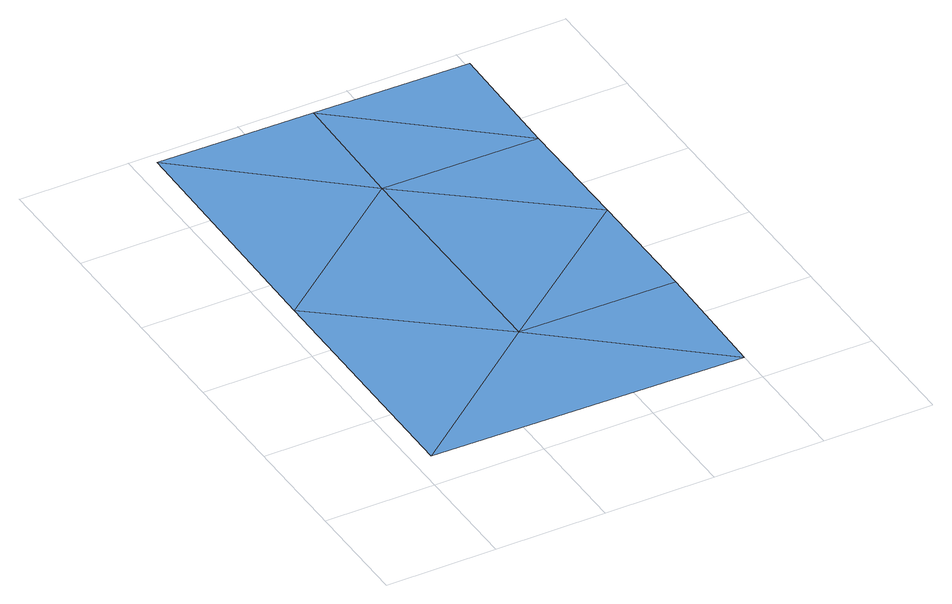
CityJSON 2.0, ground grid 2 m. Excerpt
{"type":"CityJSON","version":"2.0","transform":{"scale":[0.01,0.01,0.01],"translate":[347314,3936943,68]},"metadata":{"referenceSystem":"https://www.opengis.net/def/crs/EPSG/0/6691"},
"CityObjects":{
"waterbody1":{"type":"WaterBody","attributes":{"name":"7","class":"1140","function":"1","WaterBodyRiverFloodingRiskAttribute.description":"4","WaterBodyRiverFloodingRiskAttribute.rankOrg":"1","WaterBodyRiverFloodingRiskAttribute.adminType":"2","WaterBodyRiverFloodingRiskAttribute.scale":"L2"},"geometry":[{"type":"MultiSurface","lod":"1","boundaries":[[[0,1,2]],[[3,4,5]],[[2,5,0]],[[6,5,2]],[[7,1,0]],[[3,5,6]],[[7,8,9]],[[8,7,0]],[[0,10,8]],[[0,5,10]],[[10,5,4]]]}]}
},
"vertices":[
[320,743,66],[41,979,66],[33,517,70],[592,45,79],[596,276,79],[312,281,79],[25,55,79],[324,974,66],[604,739,66],[608,970,66],[600,507,73]
]}
